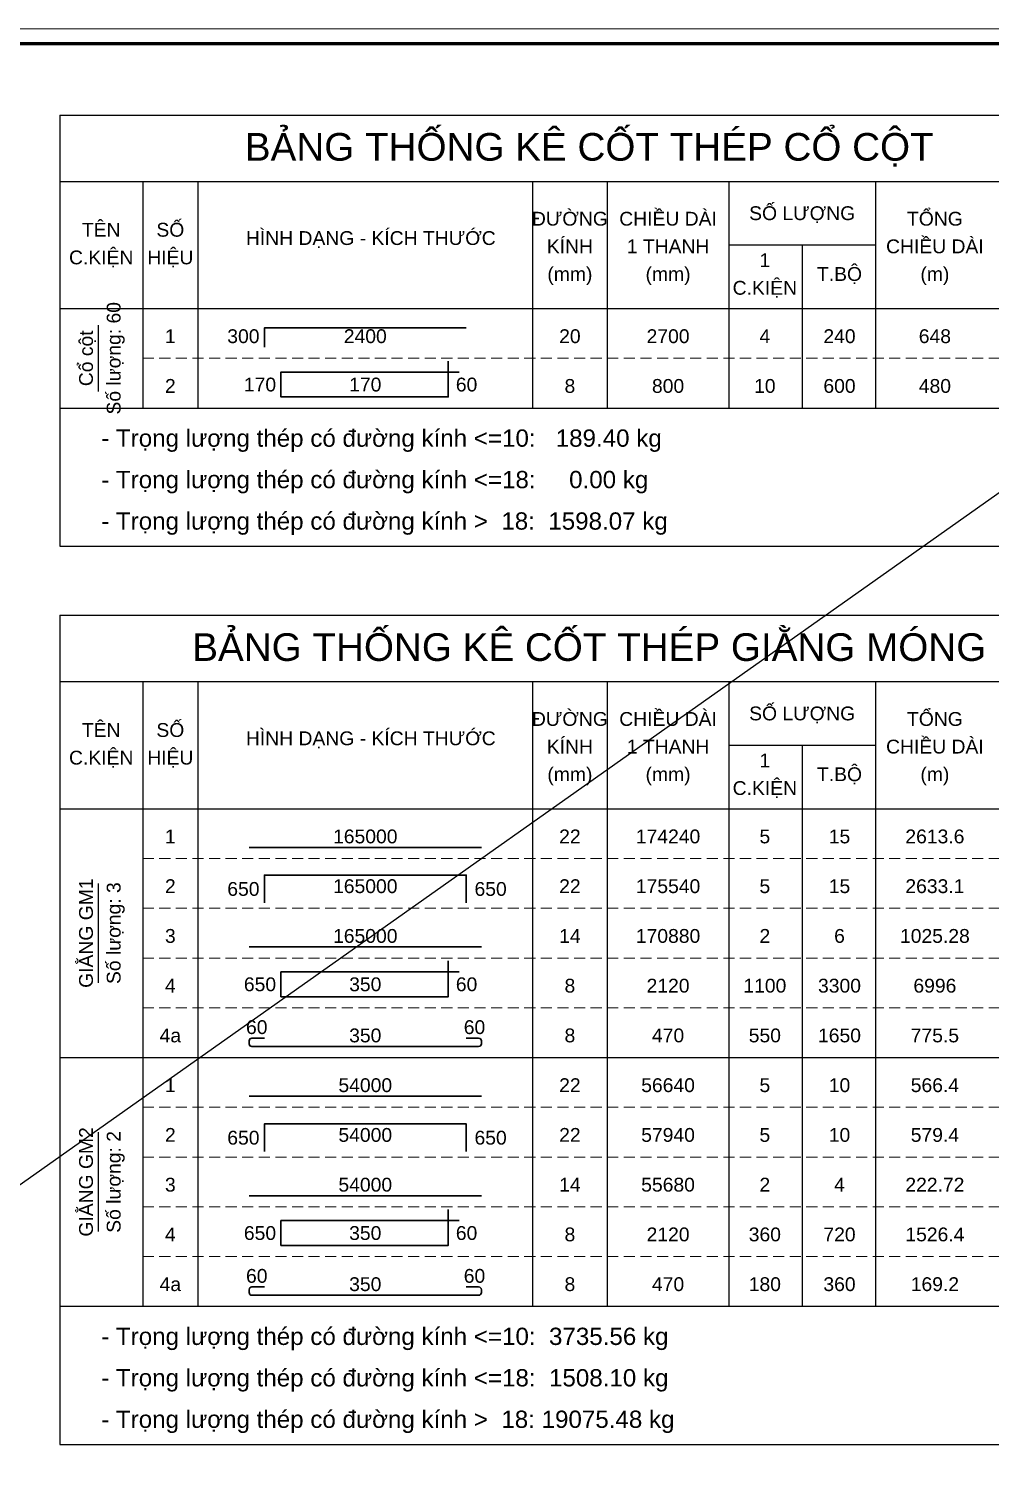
# Model space of a CAD drawing. Header units: inches. Extents: x 541671 to 837720, y 76128 to 1008472.
# Drawn here: x 814653 to 827692, y 116023 to 135528 of the extents above; entities that cross this region are included whole.
import ezdxf
from ezdxf.enums import TextEntityAlignment as Align

# ---------------------------------------------------------------- set-up
doc = ezdxf.new("R2010")
doc.units = ezdxf.units.IN
doc.header["$MEASUREMENT"] = 0
doc.linetypes.add('HIDDEN', pattern=[0.375, 0.25, -0.125])
doc.layers.get('0').update_dxf_attribs({"lineweight": 18})
for name, color, linetype, lineweight in [('CUA', 23, 'Continuous', 13), ('LC Net dam 1', 30, 'Continuous', 30), ('LC Net thay', 7, 'Continuous', 25), ('LC Text1', 3, 'Continuous', 20), ('LC Text2', 7, 'Continuous', 25)]:
    doc.layers.add(name, color=color, linetype=linetype, lineweight=lineweight)
doc.layers.add('KCS_Plotter', color=11, linetype='Continuous', plot=False)
doc.layers.add('Khungten_LCDI', color=7, linetype='Continuous')
doc.styles.add('Hoa', font='micross.ttf')
doc.styles.add('Khungten', font='VHAVAN_2.TTF', dxfattribs={"width": 0.8, "height": 5000})
doc.styles.add('Thuong', font='micross.ttf')
doc.styles.add('Title', font='VHAVAN_2.TTF', dxfattribs={"width": 0.8})

# ---------------------------------------------------------------- blocks, each defined once
blk = doc.blocks.new('lcdi fix')
at = {"layer": 'Defpoints', "lineweight": 0}
blk.add_lwpolyline([(-1200, -14850), (-1200, 14850), (40800, 14850), (40800, -14850)], close=True, dxfattribs=at)
at = {"layer": 'Khungten_LCDI', "color": 5, "lineweight": 60}
blk.add_lwpolyline([(0, -14650), (0, 14650), (40600, 14650), (40600, -14650)], close=True, dxfattribs=at)
at = {"color": 7, "style": 'Khungten', "width": 0.8}
for tag, p in [('REVISION', (39499, -10746)), ('NGAYHT', (39546, -11609))]:
    blk.add_attdef(tag, text='', height=200, dxfattribs=at).set_placement(p, align=Align.CENTER)
at = {"layer": 'LC Text1', "style": 'Title', "width": 1.824646}
for tag, p, p2 in [('TENBANVE1', (36913, -8886), (40339, -8886)), ('TENBANVE2', (36913, -9562), (40339, -9562))]:
    blk.add_attdef(tag, text='', height=250, dxfattribs=at).set_placement(p, p2, align=Align.FIT)
at = {"layer": 'LC Text1', "style": 'Title', "width": 0.7}
blk.add_attdef('SOBANVE', text='', height=250, dxfattribs=at).set_placement((39562, -13896), align=Align.CENTER)

msp = doc.modelspace()

# ---------------------------------------------------------------- linework, layer by layer
at = {"layer": 'CUA', "linetype": 'HIDDEN', "ltscale": 600}
for p, q in [((816197.7, 131056.4), (829435.2, 131056.4)), ((816197.7, 130381.4), (829435.2, 130381.4)), ((816197.7, 124268.9), (829435.2, 124268.9)), ((816197.7, 123593.9), (829435.2, 123593.9)), ((816197.7, 122918.9), (829435.2, 122918.9)), ((816197.7, 122243.9), (829435.2, 122243.9)), ((816197.7, 121568.9), (829435.2, 121568.9)), ((816197.7, 120893.9), (829435.2, 120893.9)), ((816197.7, 120218.9), (829435.2, 120218.9)), ((816197.7, 119543.9), (829435.2, 119543.9)), ((816197.7, 118868.9), (829435.2, 118868.9)), ((816197.7, 118193.9), (829435.2, 118193.9))]:
    msp.add_line(p, q, dxfattribs=at)
at = {"layer": 'KCS_Plotter', "ltscale": 50}
msp.add_line((794707.9, 105827.7), (836707.9, 135527.7), dxfattribs=at)
at = {"layer": 'LC Net dam 1'}
for points in [[(817847.7, 131206.4), (817847.7, 131468.9), (820585.2, 131468.9)], [(820491.4, 130868.9), (818072.7, 130868.9), (818072.7, 130531.4), (820341.4, 130531.4), (820341.4, 131018.9)], [(817641.4, 124418.9), (820791.4, 124418.9)], [(817847.7, 123668.9), (817847.7, 124043.9), (820585.2, 124043.9), (820585.2, 123668.9)], [(817641.4, 123068.9), (820791.4, 123068.9)], [(820491.4, 122731.4), (818072.7, 122731.4), (818072.7, 122393.9), (820341.4, 122393.9), (820341.4, 122881.4)], [(817641.4, 121043.9), (820791.4, 121043.9)], [(817847.7, 120293.9), (817847.7, 120668.9), (820585.2, 120668.9), (820585.2, 120293.9)], [(817641.4, 119693.9), (820791.4, 119693.9)], [(820491.4, 119356.4), (818072.7, 119356.4), (818072.7, 119018.9), (820341.4, 119018.9), (820341.4, 119506.4)]]:
    msp.add_lwpolyline(points, dxfattribs=at)
for points in [[(817847.7, 121831.4), (817678.9, 121831.4, 0.4142136), (817641.4, 121793.9), (817641.4, 121756.4, 0.4142136), (817678.9, 121718.9), (820753.9, 121718.9, 0.4142136), (820791.4, 121756.4), (820791.4, 121793.9, 0.4142136), (820753.9, 121831.4), (820585.2, 121831.4)], [(817847.7, 118456.4), (817678.9, 118456.4, 0.4142136), (817641.4, 118418.9), (817641.4, 118381.4, 0.4142136), (817678.9, 118343.9), (820753.9, 118343.9, 0.4142136), (820791.4, 118381.4), (820791.4, 118418.9, 0.4142136), (820753.9, 118456.4), (820585.2, 118456.4)]]:
    msp.add_lwpolyline(points, format="xyb", dxfattribs=at)
at = {"layer": 'LC Net thay'}
for p, q in [((815072.7, 134356.4), (829435.2, 134356.4)), ((815072.7, 134356.4), (815072.7, 128506.4)), ((815072.7, 133456.4), (829435.2, 133456.4)), ((816197.7, 133456.4), (816197.7, 130381.4)), ((816947.7, 133456.4), (816947.7, 130381.4)), ((821485.2, 133456.4), (821485.2, 130381.4)), ((822497.7, 133456.4), (822497.7, 130381.4)), ((824147.7, 133456.4), (824147.7, 130381.4)), ((826135.2, 133456.4), (826135.2, 130381.4)), ((824147.7, 132593.9), (826135.2, 132593.9)), ((825141.4, 132593.9), (825141.4, 130381.4)), ((815072.7, 131731.4), (829435.2, 131731.4)), ((815072.7, 130381.4), (829435.2, 130381.4)), ((815072.7, 130381.4), (829435.2, 130381.4)), ((815072.7, 128506.4), (829435.2, 128506.4)), ((815072.7, 127568.9), (829435.2, 127568.9)), ((815072.7, 127568.9), (815072.7, 116318.9)), ((815072.7, 126668.9), (829435.2, 126668.9)), ((816197.7, 126668.9), (816197.7, 118193.9)), ((816947.7, 126668.9), (816947.7, 118193.9)), ((821485.2, 126668.9), (821485.2, 118193.9)), ((822497.7, 126668.9), (822497.7, 118193.9)), ((824147.7, 126668.9), (824147.7, 118193.9)), ((826135.2, 126668.9), (826135.2, 118193.9)), ((824147.7, 125806.4), (826135.2, 125806.4)), ((825141.4, 125806.4), (825141.4, 118193.9)), ((815072.7, 124943.9), (829435.2, 124943.9)), ((815072.7, 121568.9), (829435.2, 121568.9)), ((815072.7, 118193.9), (829435.2, 118193.9)), ((815072.7, 118193.9), (829435.2, 118193.9)), ((815072.7, 116318.9), (829435.2, 116318.9))]:
    msp.add_line(p, q, dxfattribs=at)
at = {"layer": 'LC Text2'}
for p, q in [((815597.7, 130606.4), (815597.7, 131506.4)), ((815597.7, 122581.4), (815597.7, 123931.4)), ((815597.7, 119206.4), (815597.7, 120556.4))]:
    msp.add_line(p, q, dxfattribs=at)

# ---------------------------------------------------------------- block references
at = {"layer": 'LC Net thay'}
msp.add_blockref('lcdi fix', (795907.9, 120677.7), dxfattribs=at)

# ---------------------------------------------------------------- texts
at = {"layer": 'LC Text2', "color": 4, "style": 'Hoa'}
for s, p in [('BẢNG THỐNG KÊ CỐT THÉP CỔ CỘT', (822253.9, 133737.7)), ('BẢNG THỐNG KÊ CỐT THÉP GIẰNG MÓNG', (822253.9, 126950.2))]:
    msp.add_text(s, height=375, dxfattribs=at).set_placement(p, align=Align.CENTER)
at = {"layer": 'LC Text2'}
for s, style, p in [('ĐƯỜNG', 'Hoa', (821991.4, 132856.4)), ('CHIỀU DÀI', 'Hoa', (823322.7, 132856.4)), ('SỐ LƯỢNG', 'Hoa', (825141.4, 132931.4)), ('TỔNG', 'Hoa', (826941.4, 132856.4)), ('TÊN', 'Hoa', (815635.2, 132706.4)), ('SỐ', 'Hoa', (816572.7, 132706.4)), ('HÌNH DẠNG - KÍCH THƯỚC', 'Hoa', (819291.4, 132593.9)), ('KÍNH', 'Hoa', (821991.4, 132481.4)), ('1 THANH', 'Hoa', (823322.7, 132481.4)), ('CHIỀU DÀI', 'Hoa', (826941.4, 132481.4)), ('C.KIỆN', 'Hoa', (815635.2, 132331.4)), ('HIỆU', 'Hoa', (816572.7, 132331.4)), ('1', 'Hoa', (824635.2, 132293.9)), ('(mm)', 'Thuong', (821991.4, 132106.4)), ('(mm)', 'Thuong', (823322.7, 132106.4)), ('T.BỘ', 'Hoa', (825647.7, 132106.4)), ('(m)', 'Thuong', (826941.4, 132106.4)), ('C.KIỆN', 'Hoa', (824635.2, 131918.9)), ('ĐƯỜNG', 'Hoa', (821991.4, 126068.9)), ('CHIỀU DÀI', 'Hoa', (823322.7, 126068.9)), ('SỐ LƯỢNG', 'Hoa', (825141.4, 126143.9)), ('TỔNG', 'Hoa', (826941.4, 126068.9)), ('TÊN', 'Hoa', (815635.2, 125918.9)), ('SỐ', 'Hoa', (816572.7, 125918.9)), ('HÌNH DẠNG - KÍCH THƯỚC', 'Hoa', (819291.4, 125806.4)), ('KÍNH', 'Hoa', (821991.4, 125693.9)), ('1 THANH', 'Hoa', (823322.7, 125693.9)), ('CHIỀU DÀI', 'Hoa', (826941.4, 125693.9)), ('C.KIỆN', 'Hoa', (815635.2, 125543.9)), ('HIỆU', 'Hoa', (816572.7, 125543.9)), ('1', 'Hoa', (824635.2, 125506.4)), ('(mm)', 'Thuong', (821991.4, 125318.9)), ('(mm)', 'Thuong', (823322.7, 125318.9)), ('T.BỘ', 'Hoa', (825647.7, 125318.9)), ('(m)', 'Thuong', (826941.4, 125318.9)), ('C.KIỆN', 'Hoa', (824635.2, 125131.4))]:
    msp.add_text(s, height=187.5, dxfattribs=dict(at, style=style)).set_placement(p, align=Align.CENTER)
at = {"layer": 'LC Text2', "style": 'Hoa'}
for s, p in [('Số lượng: 60', (815897.7, 131056.4)), ('Cổ cột', (815522.7, 131056.4)), ('GIẰNG GM1', (815522.7, 123256.4)), ('Số lượng: 3', (815897.7, 123256.4)), ('GIẰNG GM2', (815522.7, 119881.4)), ('Số lượng: 2', (815897.7, 119881.4))]:
    msp.add_text(s, height=187.5, rotation=90.00021, dxfattribs=at).set_placement(p, align=Align.CENTER)
for s, p in [('1', (816572.7, 131206.4)), ('2400', (819216.4, 131206.4)), ('20', (821991.4, 131206.4)), ('2', (816572.7, 130531.4)), ('170', (819216.4, 130550.2)), ('8', (821991.4, 130531.4)), ('1', (816572.7, 124418.9)), ('165000', (819216.4, 124418.9)), ('22', (821991.4, 124418.9)), ('174240', (823322.7, 124418.9)), ('5', (824635.2, 124418.9)), ('15', (825647.7, 124418.9)), ('2613.6', (826941.4, 124418.9)), ('2', (816572.7, 123743.9)), ('165000', (819216.4, 123743.9)), ('22', (821991.4, 123743.9)), ('3', (816572.7, 123068.9)), ('165000', (819216.4, 123068.9)), ('14', (821991.4, 123068.9)), ('170880', (823322.7, 123068.9)), ('2', (824635.2, 123068.9)), ('6', (825647.7, 123068.9)), ('1025.28', (826941.4, 123068.9)), ('4', (816572.7, 122393.9)), ('350', (819216.4, 122412.7)), ('8', (821991.4, 122393.9)), ('4a', (816572.7, 121718.9)), ('60', (817744.5, 121831.4)), ('350', (819216.4, 121718.9)), ('60', (820697.7, 121831.4)), ('8', (821991.4, 121718.9)), ('1', (816572.7, 121043.9)), ('54000', (819216.4, 121043.9)), ('22', (821991.4, 121043.9)), ('56640', (823322.7, 121043.9)), ('5', (824635.2, 121043.9)), ('10', (825647.7, 121043.9)), ('566.4', (826941.4, 121043.9)), ('2', (816572.7, 120368.9)), ('54000', (819216.4, 120368.9)), ('22', (821991.4, 120368.9)), ('3', (816572.7, 119693.9)), ('54000', (819216.4, 119693.9)), ('14', (821991.4, 119693.9)), ('55680', (823322.7, 119693.9)), ('2', (824635.2, 119693.9)), ('4', (825647.7, 119693.9)), ('222.72', (826941.4, 119693.9)), ('4', (816572.7, 119018.9)), ('350', (819216.4, 119037.7)), ('8', (821991.4, 119018.9)), ('4a', (816572.7, 118343.9)), ('60', (817744.5, 118456.4)), ('350', (819216.4, 118343.9)), ('60', (820697.7, 118456.4)), ('8', (821991.4, 118343.9))]:
    msp.add_text(s, height=187.5, dxfattribs=at).set_placement(p, align=Align.BOTTOM_CENTER)
for s, p in [('300', (817782, 131206.4)), ('170', (818007, 130550.2)), ('650', (817782, 123706.4)), ('650', (818007, 122412.7)), ('650', (817782, 120331.4)), ('650', (818007, 119037.7))]:
    msp.add_text(s, height=187.5, dxfattribs=at).set_placement(p, align=Align.BOTTOM_RIGHT)
at = {"layer": 'LC Text2', "color": 7, "style": 'Hoa'}
for s, p in [('2700', (823322.7, 131206.4)), ('4', (824635.2, 131206.4)), ('240', (825647.7, 131206.4)), ('648', (826941.4, 131206.4)), ('800', (823322.7, 130531.4)), ('10', (824635.2, 130531.4)), ('600', (825647.7, 130531.4)), ('480', (826941.4, 130531.4)), ('175540', (823322.7, 123743.9)), ('5', (824635.2, 123743.9)), ('15', (825647.7, 123743.9)), ('2633.1', (826941.4, 123743.9)), ('2120', (823322.7, 122393.9)), ('1100', (824635.2, 122393.9)), ('3300', (825647.7, 122393.9)), ('6996', (826941.4, 122393.9)), ('470', (823322.7, 121718.9)), ('550', (824635.2, 121718.9)), ('1650', (825647.7, 121718.9)), ('775.5', (826941.4, 121718.9)), ('57940', (823322.7, 120368.9)), ('5', (824635.2, 120368.9)), ('10', (825647.7, 120368.9)), ('579.4', (826941.4, 120368.9)), ('2120', (823322.7, 119018.9)), ('360', (824635.2, 119018.9)), ('720', (825647.7, 119018.9)), ('1526.4', (826941.4, 119018.9)), ('470', (823322.7, 118343.9)), ('180', (824635.2, 118343.9)), ('360', (825647.7, 118343.9)), ('169.2', (826941.4, 118343.9))]:
    msp.add_text(s, height=187.5, dxfattribs=at).set_placement(p, align=Align.BOTTOM_CENTER)
at = {"layer": 'LC Text2', "style": 'Hoa'}
for s, p in [('60', (820444.5, 130550.2)), ('650', (820697.7, 123706.4)), ('60', (820444.5, 122412.7)), ('650', (820697.7, 120331.4)), ('60', (820444.5, 119037.7))]:
    msp.add_text(s, height=187.5, dxfattribs=at).set_placement(p, align=Align.BOTTOM_LEFT)
for s, p in [('- Trọng lượng thép có đường kính <=10:   189.40 kg', (815635.2, 129856.4)), ('- Trọng lượng thép có đường kính <=18:     0.00 kg', (815635.2, 129293.9)), ('- Trọng lượng thép có đường kính >  18:  1598.07 kg', (815635.2, 128731.4)), ('- Trọng lượng thép có đường kính <=10:  3735.56 kg', (815635.2, 117668.9)), ('- Trọng lượng thép có đường kính <=18:  1508.10 kg', (815635.2, 117106.4)), ('- Trọng lượng thép có đường kính >  18: 19075.48 kg', (815635.2, 116543.9))]:
    msp.add_text(s, height=234.375, dxfattribs=at).set_placement(p)

doc.saveas('drawing.dxf')
